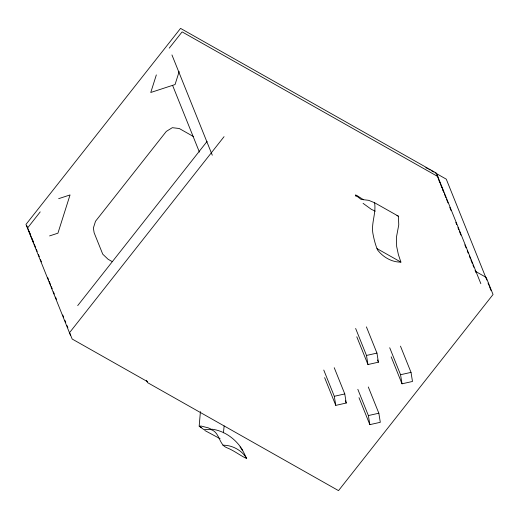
<?xml version="1.0" encoding="UTF-8"?>
<svg xmlns="http://www.w3.org/2000/svg" width="519" height="519" viewBox="0 0 519 519"><rect width="100%" height="100%" fill="white"/><g stroke="black" fill="none" stroke-linecap="round" stroke-linejoin="round"><path stroke-width="0.78" d="M201.43 427.714L199.179 426.125L200.405 411.658M223.449 432.814L224.143 425.93M26.722 225.564L33.553 242.704M27.397 228.211L40.216 211.888M156.336 74.905L150.763 92.492L175.059 84.539L179.172 71.531M169.233 48.157L182.124 31.886L437.861 176.577M480.847 283.672L436.408 173.125L180.554 28.383L25.969 224.429L70.461 335.242M77.707 305.6L207.12 141.363M425.82 167.676L427.351 168.441M58.66 198.667L70.046 194.936L57.927 233.18L49.577 235.918M355.638 328.462L366.485 355.45L376.956 353.102L378.409 362.197L367.945 364.539L356.793 336.805M389.711 347.736L400.558 374.724L411.022 372.376L412.482 381.465L402.011 383.813L391.164 356.825M323.765 370.053L334.307 396.289L344.778 393.94L346.231 403.029L335.767 405.378L324.622 377.644M357.831 389.321L368.38 415.557L378.844 413.215L380.304 422.304L369.833 424.646L358.986 397.664M222.826 445.224C232.136 444.978 242.101 450.382 246.687 458.569C239.953 455.448 233.926 450.498 226.881 447.741C218.655 444.673 220.004 432.165 210.727 429.511L203.662 429.46L199.179 426.125M374.582 202.734L398.417 216.196L398.761 224.876L396.516 236.82L396.646 246.395L398.365 254.518L400.902 262.101C391.871 262.303 382.983 257.087 377.566 249.97C375.256 244.507 373.849 238.721 372.804 232.895C371.312 222.657 376.288 212.946 374.582 202.734L368.698 200.334L361.075 199.393L355.489 195.092L356.079 196.48M224.052 136.672L69.578 332.621L72.18 339.037L147.643 381.731M212.083 429.2C224.831 430.848 236.281 439.47 242.788 450.401M200.6 425.93L208.346 427.877L211.655 429.408M355.489 195.092L356.501 195.287L363.553 199.757M376.969 248.595L400.902 262.101M396.944 215.599L398.417 216.196M375.302 211.149L371.351 209.352L363.079 203.344M204.733 430.452L220.05 438.678M428.746 169.226L430.147 170.018M431.542 170.809L433.644 171.997M435.039 172.788L446.275 179.165L486.835 280.072M475.573 271.398L486.199 277.425L493.05 294.5L338.518 490.624L147.493 382.587L146.546 380.317M193.36 136.491L179.256 128.511L172.314 127.68L166.307 131.411L95.515 221.25L93.375 228.01L94.134 232.765L102.749 254.18L108.082 259.266L112.312 261.66M212.277 155.213L171.945 54.936M240.044 446.93L243.411 451.815L246.687 458.569M488.035 283.063L488.937 285.301M489.54 286.799L491.039 290.536M436.868 174.922L438.652 179.366M439.249 180.846L440.735 184.55M441.332 186.029L443.116 190.467M438.678 179.756L439.58 182M440.78 184.991L441.682 187.236M442.889 190.226L443.79 192.471M444.394 193.97L445.892 197.713M446.496 199.205L448.001 202.948M449.804 207.438L451.005 210.429M455.818 222.398L456.72 224.643M457.927 227.633L458.828 229.878M459.425 231.377L460.93 235.113M464.842 244.838L466.043 247.835M467.249 250.826L468.151 253.071M469.351 256.062L470.253 258.306M470.856 259.805L472.361 263.542M472.958 265.04L473.866 267.285M475.067 270.276L475.968 272.52M400.473 346.141L411.022 372.376M366.408 326.873L376.956 353.102M377.508 359.946L378.409 362.197M368.295 386.979L378.844 413.215M334.23 367.705L344.778 393.94M345.33 400.785L346.231 403.029M172.639 85.505L199.406 152.086M29.07 231.234L30.277 234.225M32.081 238.714L33.579 242.451M34.183 243.949L35.688 247.693M36.291 249.185L37.193 251.43M38.393 254.42L39.295 256.665M40.501 259.662L41.403 261.9M47.716 277.613L48.617 279.858M49.221 281.356L50.726 285.093M51.323 286.592L52.231 288.836M53.431 291.827L54.333 294.072M55.533 297.063L56.441 299.307M62.754 315.02L63.655 317.265M64.862 320.255L65.764 322.5M66.964 325.491L67.866 327.736M400.558 374.724L402.011 383.813M366.485 355.45L367.945 364.539M368.38 415.557L369.833 424.646M334.307 396.289L335.767 405.378"/></g></svg>
